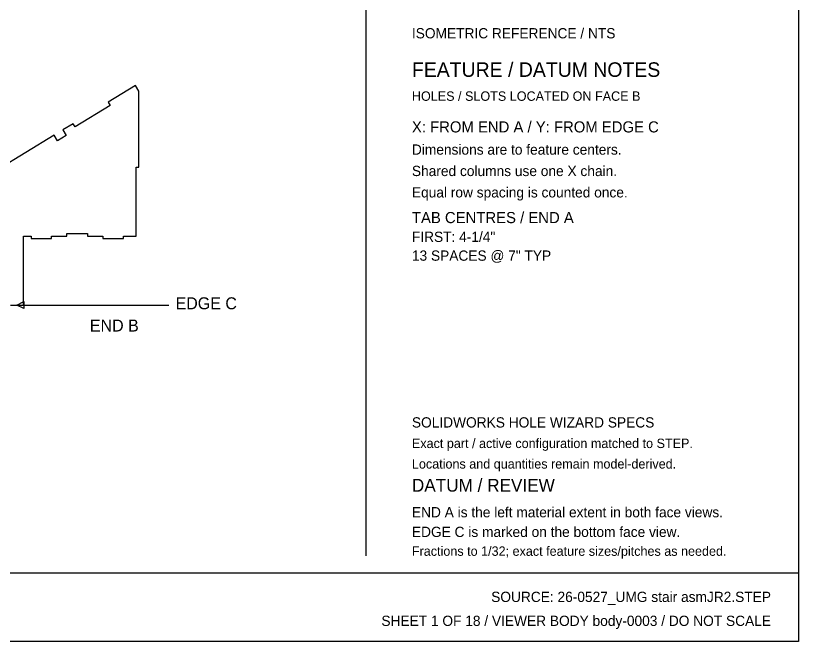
# Model space of a CAD drawing. Header units: inches. Extents: x 3 to 201, y 3 to 129.
# Drawn here: x 124.9 to 201.2, y 2.8 to 63.8 of the extents above; entities that cross this region are included whole.
import ezdxf
from ezdxf.enums import TextEntityAlignment as Align

# ---------------------------------------------------------------- set-up
doc = ezdxf.new("R2010")
doc.units = ezdxf.units.IN
doc.header["$MEASUREMENT"] = 0

msp = doc.modelspace()

# ---------------------------------------------------------------- linework, layer by layer
at = {"layer": 'ANNOTATION'}
for p, q in [((125, 35.605), (125.667, 35.938)), ((125.667, 35.938), (125.667, 35.271)), ((125, 35.605), (139.792, 35.605)), ((125.667, 35.271), (125, 35.605))]:
    msp.add_line(p, q, dxfattribs=at)
at = {"layer": 'OUTLINE'}
for p, q in [((201.167, 129.167), (201.167, 2.833)), ((159, 113.25), (159, 11.167)), ((136.549, 56.979), (133.887, 55.354)), ((136.875, 56.445), (136.549, 56.979)), ((136.875, 49.033), (136.875, 56.445)), ((134.082, 55.033), (130.668, 52.949)), ((133.887, 55.354), (134.082, 55.033)), ((130.473, 53.27), (129.481, 52.665)), ((129.481, 52.665), (129.807, 52.131)), ((130.668, 52.949), (130.473, 53.27)), ((128.617, 52.137), (118.481, 45.95)), ((128.943, 51.604), (128.617, 52.137)), ((129.807, 52.131), (128.943, 51.604)), ((136.625, 42.319), (136.625, 49.033)), ((136.625, 49.033), (136.875, 49.033)), ((125.625, 35.605), (125.625, 42.319)), ((125.625, 42.319), (126.375, 42.319)), ((126.375, 42.319), (126.375, 42.069)), ((126.375, 42.069), (128.375, 42.069)), ((128.375, 42.069), (128.375, 42.319)), ((128.375, 42.319), (129.869, 42.319)), ((129.869, 42.319), (129.869, 42.575)), ((129.869, 42.575), (131.881, 42.575)), ((131.881, 42.575), (131.881, 42.319)), ((131.881, 42.319), (133.375, 42.319)), ((133.375, 42.319), (133.375, 42.069)), ((133.375, 42.069), (135.375, 42.069)), ((135.375, 42.069), (135.375, 42.319)), ((135.375, 42.319), (136.625, 42.319)), ((124.375, 35.605), (125.625, 35.605)), ((2.833, 9.5), (201.167, 9.5)), ((201.167, 2.833), (2.833, 2.833))]:
    msp.add_line(p, q, dxfattribs=at)

# ---------------------------------------------------------------- texts
at = {"layer": 'ANNOTATION'}
for s, height, p in [('ISOMETRIC REFERENCE / NTS', 1, (163.5, 61.583)), ('FEATURE / DATUM NOTES', 1.41667, (163.5, 57.833)), ('HOLES / SLOTS LOCATED ON FACE B', 0.91667, (163.5, 55.5)), ('X: FROM END A / Y: FROM EDGE C', 1.08333, (163.5, 52.417)), ('Dimensions are to feature centers.', 1, (163.5, 50.25)), ('Shared columns use one X chain.', 1, (163.5, 48.167)), ('Equal row spacing is counted once.', 1, (163.5, 46.083)), ('TAB CENTRES / END A', 1.08333, (163.5, 43.583)), ('FIRST: 4-1/4"', 1, (163.5, 41.75)), ('13 SPACES @ 7" TYP', 1, (163.5, 39.917)), ('EDGE C', 1.1667, (140.458, 35.188)), ('SOLIDWORKS HOLE WIZARD SPECS', 1, (163.5, 23.667)), ('Exact part / active configuration matched to STEP.', 0.91667, (163.5, 21.667)), ('Locations and quantities remain model-derived.', 0.91667, (163.5, 19.667)), ('DATUM / REVIEW', 1.25, (163.5, 17.417)), ('END A is the left material extent in both face views.', 1, (163.5, 14.917)), ('EDGE C is marked on the bottom face view.', 1, (163.5, 13)), ('Fractions to 1/32; exact feature sizes/pitches as needed.', 0.91667, (163.5, 11.167))]:
    msp.add_text(s, height=height, dxfattribs=at).set_placement(p)
for s, height, p in [('END B', 1.1667, (136.875, 33.021)), ('SOURCE: 26-0527_UMG stair asmJR2.STEP', 1, (198.5, 6.667)), ('SHEET 1 OF 18 / VIEWER BODY body-0003 / DO NOT SCALE', 1, (198.5, 4.333))]:
    msp.add_text(s, height=height, dxfattribs=at).set_placement(p, align=Align.RIGHT)

doc.saveas('drawing.dxf')
